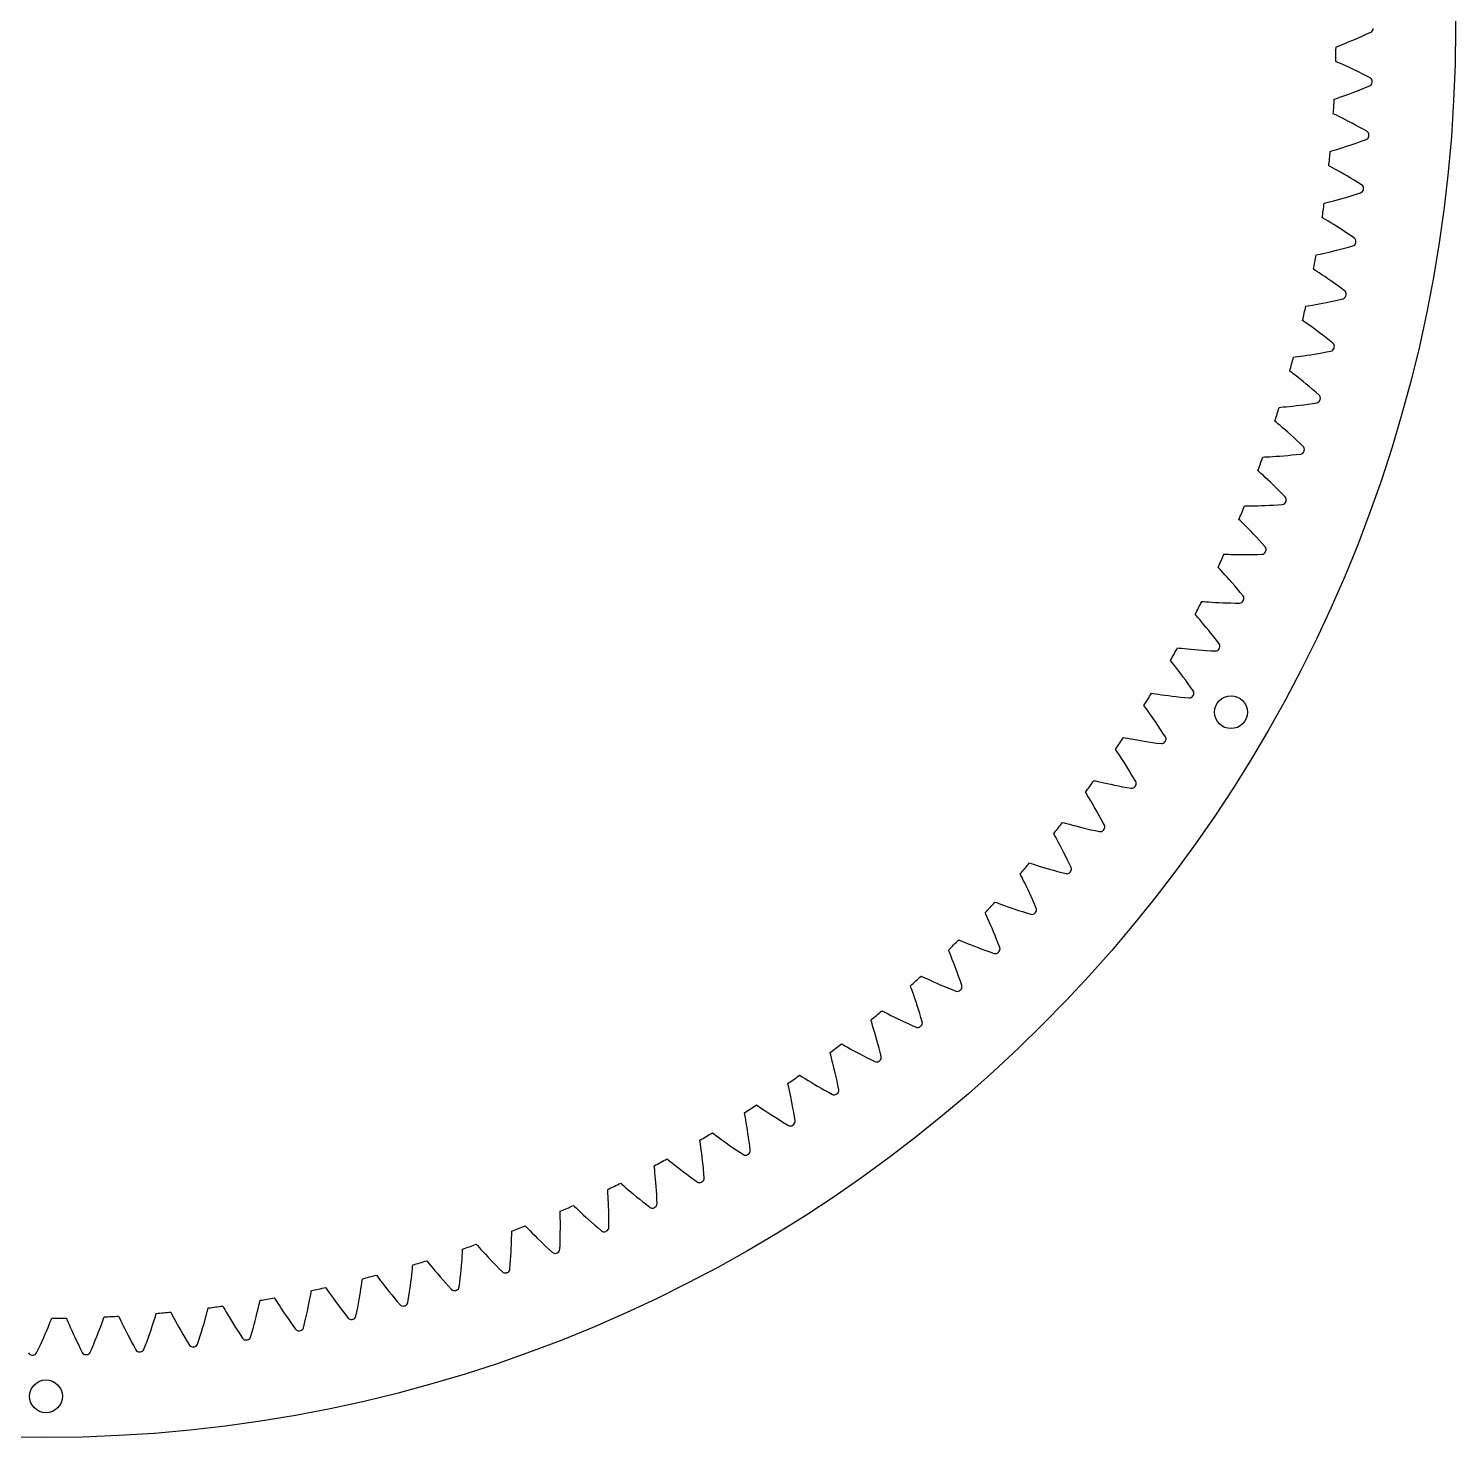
# Model space of a CAD drawing. Header units: millimetres. Extents: x -86 to 86, y -86 to 86.
# Drawn here: x -1.1 to 85.7, y -85.7 to 0 of the extents above; entities that cross this region are included whole.
import ezdxf

# ---------------------------------------------------------------- set-up
doc = ezdxf.new("R2010")
doc.units = ezdxf.units.MM

msp = doc.modelspace()

# ---------------------------------------------------------------- linework, layer by layer
at = {"layer": 'holes'}
for centre in [(72.021518, -41.581643), (0, -83.163286)]:
    msp.add_circle(centre, 1, dxfattribs=at)
at = {"layer": 'outer'}
msp.add_circle((0, 0), 85.663286, dxfattribs=at)
at = {"layer": 'output_ring'}
for p, q in [((78.975145, -0.923694), (79.166944, -0.845065)), ((79.166944, -0.845065), (79.370599, -0.759932)), ((79.370599, -0.759932), (79.58465, -0.668642)), ((79.58465, -0.668642), (79.808, -0.571423)), ((79.808, -0.571423), (80.039786, -0.468425)), ((80.039786, -0.468425), (80.27931, -0.35975)), ((80.27931, -0.35975), (80.525987, -0.245833)), ((78.404875, -1.148493), (78.498968, -1.112337)), ((78.498968, -1.112337), (78.636537, -1.058807)), ((78.636537, -1.058807), (78.797268, -0.995264)), ((78.797268, -0.995264), (78.975145, -0.923694)), ((78.47956, -2.069793), (78.387008, -2.029853)), ((78.614846, -2.128854), (78.47956, -2.069793)), ((78.77287, -2.198859), (78.614846, -2.128854)), ((78.9477, -2.277578), (78.77287, -2.198859)), ((79.136155, -2.363915), (78.9477, -2.277578)), ((79.336193, -2.457232), (79.136155, -2.363915)), ((79.546369, -2.557121), (79.336193, -2.457232)), ((79.765595, -2.663312), (79.546369, -2.557121)), ((79.993017, -2.775619), (79.765595, -2.663312)), ((80.22794, -2.893911), (79.993017, -2.775619)), ((80.469798, -3.017731), (80.22794, -2.893911)), ((78.293922, -4.324952), (78.389403, -4.29264)), ((78.389403, -4.29264), (78.529029, -4.244728)), ((78.529029, -4.244728), (78.692203, -4.187751)), ((78.692203, -4.187751), (78.872834, -4.123449)), ((78.872834, -4.123449), (79.067662, -4.052657)), ((79.067662, -4.052657), (79.2746, -3.975847)), ((79.2746, -3.975847), (79.492175, -3.893307)), ((79.492175, -3.893307), (79.719281, -3.805219)), ((79.719281, -3.805219), (79.955051, -3.711698)), ((79.955051, -3.711698), (80.198782, -3.61282)), ((80.198782, -3.61282), (80.449873, -3.508993)), ((78.331209, -5.248522), (78.240353, -5.204865)), ((78.463991, -5.313017), (78.331209, -5.248522)), ((78.619048, -5.389368), (78.463991, -5.313017)), ((78.790545, -5.475108), (78.619048, -5.389368)), ((78.975346, -5.569012), (78.790545, -5.475108)), ((79.171438, -5.670358), (78.975346, -5.569012)), ((79.377393, -5.778683), (79.171438, -5.670358)), ((79.592136, -5.893671), (79.377393, -5.778683)), ((79.814819, -6.015102), (79.592136, -5.893671)), ((80.044755, -6.142817), (79.814819, -6.015102)), ((79.738949, -6.948874), (79.986487, -6.859954)), ((79.986487, -6.859954), (80.24158, -6.766388)), ((80.281397, -6.276337), (80.044755, -6.142817)), ((78.054332, -7.494306), (78.151045, -7.465889)), ((78.151045, -7.465889), (78.292497, -7.423676)), ((78.292497, -7.423676), (78.457846, -7.373358)), ((78.457846, -7.373358), (78.640935, -7.316429)), ((78.640935, -7.316429), (78.838472, -7.253591)), ((78.838472, -7.253591), (79.048352, -7.18523)), ((79.048352, -7.18523), (79.269093, -7.111575)), ((79.269093, -7.111575), (79.499583, -7.032763)), ((79.499583, -7.032763), (79.738949, -6.948874)), ((78.054161, -8.418628), (77.965148, -8.371325)), ((78.18422, -8.488451), (78.054161, -8.418628)), ((78.336055, -8.571023), (78.18422, -8.488451)), ((78.503936, -8.663643), (78.336055, -8.571023)), ((78.684781, -8.764958), (78.503936, -8.663643)), ((78.876604, -8.874168), (78.684781, -8.764958)), ((79.078, -8.99075), (78.876604, -8.874168)), ((79.287906, -9.114347), (79.078, -8.99075)), ((79.505486, -9.244702), (79.287906, -9.114347)), ((79.730057, -9.381631), (79.505486, -9.244702)), ((79.961094, -9.524631), (79.730057, -9.381631)), ((78.47975, -10.442607), (78.692229, -10.382808)), ((78.692229, -10.382808), (78.915773, -10.318159)), ((78.915773, -10.318159), (79.149267, -10.248752)), ((79.149267, -10.248752), (79.391836, -10.174633)), ((79.391836, -10.174633), (79.642774, -10.095817)), ((79.642774, -10.095817), (79.901449, -10.012666)), ((77.686499, -10.651346), (77.784284, -10.626872)), ((77.784284, -10.626872), (77.927331, -10.590426)), ((77.927331, -10.590426), (78.094583, -10.54685)), ((78.094583, -10.54685), (78.279829, -10.497388)), ((78.279829, -10.497388), (78.47975, -10.442607)), ((77.64887, -11.574902), (77.561847, -11.52403)), ((77.775993, -11.649939), (77.64887, -11.574902)), ((77.924357, -11.738596), (77.775993, -11.649939)), ((78.088346, -11.837943), (77.924357, -11.738596)), ((78.264936, -11.946504), (78.088346, -11.837943)), ((78.452176, -12.063398), (78.264936, -11.946504)), ((78.648682, -12.188046), (78.452176, -12.063398)), ((78.853407, -12.320048), (78.648682, -12.188046)), ((79.065526, -12.459114), (78.853407, -12.320048)), ((79.284363, -12.605031), (79.065526, -12.459114)), ((79.509415, -12.757276), (79.284363, -12.605031)), ((77.191028, -13.790887), (77.289725, -13.770395)), ((77.289725, -13.770395), (77.434131, -13.739776)), ((77.434131, -13.739776), (77.603012, -13.703014)), ((77.603012, -13.703014), (77.790109, -13.6611)), ((77.790109, -13.6611), (77.992086, -13.614465)), ((77.992086, -13.614465), (78.206814, -13.563326)), ((78.206814, -13.563326), (78.432795, -13.50779)), ((78.432795, -13.50779), (78.66891, -13.447902)), ((78.66891, -13.447902), (78.914283, -13.383674)), ((78.914283, -13.383674), (79.168209, -13.315093)), ((79.168209, -13.315093), (79.430041, -13.242493)), ((77.116002, -14.712159), (77.031112, -14.657802)), ((77.239979, -14.792285), (77.116002, -14.712159)), ((77.384629, -14.886883), (77.239979, -14.792285)), ((77.544457, -14.992793), (77.384629, -14.886883)), ((77.716503, -15.108422), (77.544457, -14.992793)), ((77.898852, -15.232808), (77.716503, -15.108422)), ((78.090145, -15.365317), (77.898852, -15.232808)), ((78.289352, -15.505507), (78.090145, -15.365317)), ((78.495661, -15.653055), (78.289352, -15.505507)), ((78.708405, -15.807721), (78.495661, -15.653055)), ((78.563571, -16.512492), (78.82813, -16.450563)), ((78.927102, -15.968961), (78.708405, -15.807721)), ((76.568732, -16.907768), (76.668178, -16.891294)), ((76.668178, -16.891294), (76.813707, -16.866552)), ((76.813707, -16.866552), (76.983938, -16.836664)), ((76.983938, -16.836664), (77.172581, -16.802366)), ((77.172581, -16.802366), (77.376282, -16.763955)), ((77.376282, -16.763955), (77.592905, -16.721561)), ((77.592905, -16.721561), (77.820951, -16.675228)), ((77.820951, -16.675228), (78.059299, -16.624958)), ((78.059299, -16.624958), (78.307074, -16.570727)), ((78.307074, -16.570727), (78.563571, -16.512492)), ((76.456432, -17.825243), (76.373815, -17.767491)), ((76.577061, -17.910328), (76.456432, -17.825243)), ((76.717758, -18.01071), (76.577061, -17.910328)), ((76.873163, -18.123011), (76.717758, -18.01071)), ((77.040381, -18.245517), (76.873163, -18.123011)), ((77.21754, -18.37719), (77.040381, -18.245517)), ((77.403305, -18.517343), (77.21754, -18.37719)), ((77.596668, -18.66549), (77.403305, -18.517343)), ((77.796827, -18.821278), (77.596668, -18.66549)), ((78.003129, -18.984438), (77.796827, -18.821278)), ((78.215112, -19.154409), (78.003129, -18.984438)), ((76.067077, -19.965616), (76.238381, -19.942652)), ((76.238381, -19.942652), (76.428258, -19.916027)), ((76.428258, -19.916027), (76.633348, -19.885902)), ((76.633348, -19.885902), (76.851512, -19.852321)), ((76.851512, -19.852321), (77.081248, -19.815268)), ((77.081248, -19.815268), (77.321438, -19.774699)), ((77.321438, -19.774699), (77.571207, -19.730553)), ((77.571207, -19.730553), (77.829852, -19.682761)), ((77.829852, -19.682761), (78.096704, -19.631604)), ((75.820634, -19.996871), (75.920666, -19.98444)), ((75.920666, -19.98444), (76.067077, -19.965616)), ((75.671245, -20.909041), (75.591036, -20.847988)), ((75.788326, -20.998945), (75.671245, -20.909041)), ((75.92484, -21.104946), (75.788326, -20.998945)), ((76.075566, -21.223452), (75.92484, -21.104946)), ((76.237682, -21.352634), (76.075566, -21.223452)), ((76.409359, -21.491379), (76.237682, -21.352634)), ((76.589293, -21.638945), (76.409359, -21.491379)), ((76.776493, -21.794806), (76.589293, -21.638945)), ((76.970174, -21.958577), (76.776493, -21.794806)), ((77.169694, -22.129964), (76.970174, -21.958577)), ((77.374615, -22.308386), (77.169694, -22.129964)), ((74.947963, -23.053119), (75.048416, -23.044752)), ((75.048416, -23.044752), (75.19547, -23.031876)), ((75.19547, -23.031876), (75.367563, -23.015873)), ((75.367563, -23.015873), (75.558364, -22.996965)), ((75.558364, -22.996965), (75.764506, -22.975177)), ((75.764506, -22.975177), (75.983852, -22.950464)), ((75.983852, -22.950464), (76.214901, -22.922752)), ((76.214901, -22.922752), (76.456537, -22.89195)), ((76.456537, -22.89195), (76.70789, -22.857963)), ((76.70789, -22.857963), (76.96826, -22.820692)), ((76.96826, -22.820692), (77.236966, -22.780391)), ((74.76173, -23.958485), (74.684062, -23.894232)), ((74.875072, -24.05306), (74.76173, -23.958485)), ((75.007177, -24.164506), (74.875072, -24.05306)), ((75.152978, -24.289024), (75.007177, -24.164506)), ((75.309725, -24.424669), (75.152978, -24.289024)), ((75.475638, -24.570257), (75.309725, -24.424669)), ((75.649444, -24.724994), (75.475638, -24.570257)), ((75.830174, -24.888314), (75.649444, -24.724994)), ((76.017059, -25.059799), (75.830174, -24.888314)), ((76.20947, -25.239131), (76.017059, -25.059799)), ((74.771184, -26.026703), (74.99135, -26.0109)), ((74.99135, -26.0109), (75.223333, -25.992574)), ((75.223333, -25.992574), (75.466018, -25.97159)), ((75.466018, -25.97159), (75.718542, -25.947816)), ((75.718542, -25.947816), (75.980209, -25.921128)), ((75.980209, -25.921128), (76.250327, -25.89175)), ((76.406991, -25.425711), (76.20947, -25.239131)), ((73.952152, -26.07149), (74.052862, -26.067201)), ((74.052862, -26.067201), (74.200317, -26.060296)), ((74.200317, -26.060296), (74.372917, -26.05128)), ((74.372917, -26.05128), (74.564327, -26.040119)), ((74.564327, -26.040119), (74.771184, -26.026703)), ((73.729382, -26.968566), (73.654381, -26.901218)), ((73.838798, -27.067656), (73.729382, -26.968566)), ((73.966279, -27.184364), (73.838798, -27.067656)), ((74.106913, -27.314688), (73.966279, -27.184364)), ((74.258035, -27.456574), (74.106913, -27.314688)), ((74.417911, -27.608767), (74.258035, -27.456574)), ((74.585303, -27.77042), (74.417911, -27.608767)), ((74.759266, -27.94093), (74.585303, -27.77042)), ((74.939048, -28.119848), (74.759266, -27.94093)), ((75.124033, -28.30683), (74.939048, -28.119848)), ((75.313831, -28.501262), (75.124033, -28.30683)), ((72.834838, -29.047026), (72.935639, -29.046822)), ((72.935639, -29.046822), (73.083253, -29.045898)), ((73.083253, -29.045898), (73.256077, -29.043884)), ((73.256077, -29.043884), (73.447782, -29.04049)), ((73.447782, -29.04049), (73.655012, -29.035468)), ((73.655012, -29.035468), (73.875638, -29.0286)), ((73.875638, -29.0286), (74.108173, -29.01969)), ((74.108173, -29.01969), (74.35151, -29.008558)), ((74.35151, -29.008558), (74.604789, -28.995038)), ((74.604789, -28.995038), (74.867323, -28.978975)), ((74.867323, -28.978975), (75.138409, -28.960569)), ((72.575897, -29.934337), (72.503687, -29.864005)), ((72.681207, -30.03778), (72.575897, -29.934337)), ((72.803853, -30.159559), (72.681207, -30.03778)), ((72.939091, -30.295475), (72.803853, -30.159559)), ((73.084338, -30.443369), (72.939091, -30.295475)), ((73.237916, -30.601915), (73.084338, -30.443369)), ((73.398619, -30.770219), (73.237916, -30.601915)), ((73.565529, -30.947639), (73.398619, -30.770219)), ((73.737913, -31.133696), (73.565529, -30.947639)), ((73.915168, -31.328021), (73.737913, -31.133696)), ((71.597857, -31.974838), (71.698583, -31.978719)), ((71.698583, -31.978719), (71.846114, -31.983778)), ((71.846114, -31.983778), (72.018877, -31.98877)), ((72.018877, -31.98877), (72.210562, -31.993147)), ((72.210562, -31.993147), (72.417825, -31.996527)), ((72.417825, -31.996527), (72.638549, -31.998606)), ((72.638549, -31.998606), (72.871253, -31.999127)), ((72.871253, -31.999127), (73.114841, -31.997866)), ((73.114841, -31.997866), (73.368461, -31.994621)), ((73.368461, -31.994621), (73.63143, -31.989211)), ((73.63143, -31.989211), (73.90304, -31.981805)), ((74.096931, -31.529984), (73.915168, -31.328021)), ((71.30317, -32.850926), (71.233869, -32.777725)), ((71.404201, -32.958552), (71.30317, -32.850926)), ((71.521811, -33.085201), (71.404201, -32.958552)), ((71.65143, -33.226486), (71.521811, -33.085201)), ((71.790564, -33.380145), (71.65143, -33.226486)), ((71.937591, -33.544784), (71.790564, -33.380145)), ((72.091342, -33.719463), (71.937591, -33.544784)), ((72.250924, -33.903501), (72.091342, -33.719463)), ((72.415626, -34.096391), (72.250924, -33.903501)), ((72.584861, -34.29774), (72.415626, -34.096391)), ((72.75829, -34.506904), (72.584861, -34.29774)), ((70.243241, -34.850115), (70.343727, -34.858075)), ((70.343727, -34.858075), (70.490931, -34.869109)), ((70.490931, -34.869109), (70.66335, -34.881098)), ((70.66335, -34.881098), (70.8547, -34.89324)), ((70.8547, -34.89324), (71.061656, -34.905016)), ((71.061656, -34.905016), (71.282114, -34.916039)), ((71.282114, -34.916039), (71.514606, -34.92599)), ((71.514606, -34.92599), (71.758046, -34.934601)), ((71.758046, -34.934601), (72.011588, -34.941637)), ((72.011588, -34.941637), (72.27456, -34.946888)), ((72.27456, -34.946888), (72.546247, -34.950495)), ((69.913291, -35.713541), (69.847014, -35.637592)), ((70.009878, -35.825173), (69.913291, -35.713541)), ((70.122259, -35.956484), (70.009878, -35.825173)), ((70.246046, -36.102906), (70.122259, -35.956484)), ((70.378839, -36.262077), (70.246046, -36.102906)), ((70.519072, -36.43254), (70.378839, -36.262077)), ((70.665618, -36.613305), (70.519072, -36.43254)), ((70.817611, -36.80366), (70.665618, -36.613305)), ((70.974361, -37.003066), (70.817611, -36.80366)), ((71.135297, -37.211108), (70.974361, -37.003066)), ((71.300107, -37.427128), (71.135297, -37.211108)), ((68.773215, -37.668134), (68.873296, -37.680159)), ((68.873296, -37.680159), (69.019932, -37.697149)), ((69.019932, -37.697149), (69.191724, -37.716116)), ((69.191724, -37.716116), (69.382425, -37.736002)), ((69.382425, -37.736002), (69.588733, -37.756157)), ((69.588733, -37.756157), (69.808563, -37.776104)), ((69.808563, -37.776104), (70.040461, -37.795469)), ((70.040461, -37.795469), (70.283351, -37.813938)), ((70.283351, -37.813938), (70.536401, -37.831243)), ((70.536401, -37.831243), (70.798944, -37.847148)), ((70.798944, -37.847148), (71.070261, -37.861762)), ((68.408546, -38.517479), (68.345401, -38.438907)), ((68.500529, -38.632934), (68.408546, -38.517479)), ((68.607497, -38.768691), (68.500529, -38.632934)), ((68.725247, -38.920009), (68.607497, -38.768691)), ((68.851481, -39.084431), (68.725247, -38.920009)), ((68.984691, -39.260437), (68.851481, -39.084431)), ((69.123791, -39.446993), (68.984691, -39.260437)), ((69.267945, -39.64335), (69.123791, -39.446993)), ((69.416485, -39.848945), (69.267945, -39.64335)), ((69.568858, -40.063338), (69.416485, -39.848945)), ((67.190195, -40.424264), (67.289707, -40.440335)), ((67.289707, -40.440335), (67.435533, -40.463254)), ((67.435533, -40.463254), (67.606415, -40.489167)), ((67.606415, -40.489167), (67.796154, -40.516765)), ((67.796154, -40.516765), (68.001476, -40.545264)), ((68.001476, -40.545264), (68.220317, -40.574103)), ((68.220317, -40.574103), (68.45124, -40.60285)), ((68.45124, -40.60285), (68.693182, -40.631148)), ((68.693182, -40.631148), (68.945322, -40.658694)), ((68.945322, -40.658694), (69.207005, -40.685224)), ((69.207005, -40.685224), (69.477507, -40.710822)), ((69.724778, -40.28586), (69.568858, -40.063338)), ((66.791405, -41.258133), (66.731496, -41.177066)), ((66.878634, -41.37722), (66.791405, -41.258133)), ((66.980012, -41.517201), (66.878634, -41.37722)), ((67.091534, -41.673167), (66.980012, -41.517201)), ((67.211001, -41.842569), (67.091534, -41.673167)), ((67.336969, -42.023829), (67.211001, -41.842569)), ((67.468393, -42.215869), (67.336969, -42.023829)), ((67.604472, -42.417907), (67.468393, -42.215869)), ((67.744558, -42.629353), (67.604472, -42.417907)), ((65.496781, -43.113977), (65.59556, -43.134068)), ((65.59556, -43.134068), (65.740338, -43.162877)), ((65.740338, -43.162877), (65.91003, -43.195694)), ((65.91003, -43.195694), (66.098494, -43.230959)), ((66.098494, -43.230959), (66.302493, -43.267755)), ((66.302493, -43.267755), (66.519985, -43.30544)), ((66.519985, -43.30544), (66.749553, -43.343521)), ((66.749553, -43.343521), (66.99015, -43.3816)), ((67.888117, -42.849744), (67.744558, -42.629353)), ((68.034891, -43.078402), (67.888117, -42.849744)), ((65.064526, -43.931), (65.007952, -43.847572)), ((65.146858, -44.053524), (65.064526, -43.931)), ((65.24248, -44.197499), (65.146858, -44.053524)), ((65.347589, -44.357856), (65.24248, -44.197499)), ((66.99015, -43.3816), (67.240967, -43.419342)), ((67.240967, -43.419342), (67.501359, -43.456455)), ((67.501359, -43.456455), (67.770602, -43.492995)), ((65.460093, -44.53196), (65.347589, -44.357856)), ((65.578611, -44.718176), (65.460093, -44.53196)), ((65.702146, -44.915384), (65.578611, -44.718176)), ((65.829924, -45.122771), (65.702146, -44.915384)), ((63.695757, -45.732854), (63.79364, -45.756931)), ((63.79364, -45.756931), (63.937132, -45.791584)), ((63.937132, -45.791584), (64.105354, -45.831251)), ((64.105354, -45.831251), (64.292235, -45.874125)), ((64.292235, -45.874125), (64.494575, -45.919158)), ((64.494575, -45.919158), (64.710361, -45.965625)), ((65.961327, -45.33972), (65.829924, -45.122771)), ((66.095836, -45.565749), (65.961327, -45.33972)), ((66.233223, -45.800166), (66.095836, -45.565749)), ((63.230747, -46.531688), (63.1776, -46.446036)), ((63.308045, -46.657448), (63.230747, -46.531688)), ((63.397754, -46.80518), (63.308045, -46.657448)), ((63.496278, -46.969664), (63.397754, -46.80518)), ((64.710361, -45.965625), (64.938197, -46.012978)), ((64.938197, -46.012978), (65.177053, -46.060777)), ((65.177053, -46.060777), (65.426134, -46.108652)), ((65.426134, -46.108652), (65.684809, -46.156288)), ((65.684809, -46.156288), (65.95235, -46.203708)), ((63.601634, -47.148185), (63.496278, -46.969664)), ((63.712509, -47.339051), (63.601634, -47.148185)), ((63.82795, -47.541104), (63.712509, -47.339051)), ((63.947219, -47.753498), (63.82795, -47.541104)), ((61.790081, -48.276592), (61.886908, -48.304616)), ((61.886908, -48.304616), (62.028877, -48.345056)), ((62.028877, -48.345056), (62.195354, -48.391507)), ((62.195354, -48.391507), (62.380343, -48.441919)), ((62.380343, -48.441919), (62.580692, -48.495115)), ((62.580692, -48.495115), (62.794418, -48.550289)), ((62.794418, -48.550289), (63.020148, -48.606837)), ((64.069721, -47.975595), (63.947219, -47.753498)), ((64.19496, -48.206888), (64.069721, -47.975595)), ((64.322735, -48.446681), (64.19496, -48.206888)), ((61.293079, -49.055925), (61.243447, -48.968189)), ((61.365218, -49.184715), (61.293079, -49.055925)), ((61.448866, -49.33596), (61.365218, -49.184715)), ((61.540643, -49.504302), (61.448866, -49.33596)), ((63.020148, -48.606837), (63.256871, -48.664276)), ((63.256871, -48.664276), (63.503807, -48.722206)), ((63.503807, -48.722206), (63.760339, -48.780285)), ((63.760339, -48.780285), (64.025738, -48.838509)), ((61.638678, -49.686946), (61.540643, -49.504302)), ((61.741726, -49.882149), (61.638678, -49.686946)), ((61.848884, -50.088713), (61.741726, -49.882149)), ((61.959448, -50.305767), (61.848884, -50.088713)), ((59.782883, -50.741011), (59.878495, -50.772937)), ((59.878495, -50.772937), (60.018709, -50.819097)), ((60.018709, -50.819097), (60.183167, -50.872256)), ((60.183167, -50.872256), (60.365961, -50.930124)), ((60.365961, -50.930124), (60.563989, -50.991395)), ((60.563989, -50.991395), (60.775304, -51.055185)), ((60.775304, -51.055185), (60.998557, -51.120834)), ((60.998557, -51.120834), (61.232757, -51.187819)), ((62.072849, -50.532645), (61.959448, -50.305767)), ((62.188612, -50.768824), (62.072849, -50.532645)), ((62.306564, -51.013598), (62.188612, -50.768824)), ((59.254707, -51.499563), (59.208672, -51.409888)), ((59.321567, -51.63117), (59.254707, -51.499563)), ((59.399017, -51.785681), (59.321567, -51.63117)), ((59.483897, -51.957605), (59.399017, -51.785681)), ((59.574449, -52.144072), (59.483897, -51.957605)), ((61.232757, -51.187819), (61.477143, -51.255709)), ((61.477143, -51.255709), (61.73111, -51.324137)), ((61.73111, -51.324137), (61.993932, -51.393068)), ((59.669503, -52.34329), (59.574449, -52.144072)), ((59.768201, -52.554027), (59.669503, -52.34329)), ((59.869878, -52.775383), (59.768201, -52.554027)), ((59.973992, -53.006671), (59.869878, -52.775383)), ((57.11898, -53.858588), (57.076616, -53.767121)), ((57.677463, -53.122064), (57.771703, -53.157838)), ((57.771703, -53.157838), (57.909931, -53.209642)), ((57.909931, -53.209642), (58.072099, -53.269422)), ((58.072099, -53.269422), (58.252398, -53.33465)), ((58.252398, -53.33465), (58.44778, -53.403896)), ((58.44778, -53.403896), (58.656336, -53.476198)), ((58.656336, -53.476198), (58.876745, -53.550841)), ((58.876745, -53.550841), (59.108039, -53.627261)), ((59.108039, -53.627261), (59.349473, -53.704999)), ((59.349473, -53.704999), (59.600458, -53.783663)), ((60.080088, -53.247347), (59.973992, -53.006671)), ((60.188023, -53.4967), (60.080088, -53.247347)), ((57.180452, -53.992796), (57.11898, -53.858588)), ((57.251576, -54.150319), (57.180452, -53.992796)), ((57.329419, -54.325541), (57.251576, -54.150319)), ((57.41234, -54.515524), (57.329419, -54.325541)), ((57.499242, -54.718431), (57.41234, -54.515524)), ((59.600458, -53.783663), (59.860271, -53.863189)), ((55.477279, -55.415836), (55.569991, -55.4554)), ((55.569991, -55.4554), (55.706006, -55.512764)), ((57.58932, -54.932995), (57.499242, -54.718431)), ((57.681942, -55.15829), (57.58932, -54.932995)), ((57.776597, -55.393607), (57.681942, -55.15829)), ((57.872853, -55.638385), (57.776597, -55.393607)), ((54.889406, -56.129122), (54.850784, -56.036014)), ((54.945389, -56.265712), (54.889406, -56.129122)), ((55.010071, -56.425988), (54.945389, -56.265712)), ((55.706006, -55.512764), (55.865618, -55.579067)), ((55.865618, -55.579067), (56.043126, -55.651548)), ((56.043126, -55.651548), (56.235542, -55.728655)), ((56.235542, -55.728655), (56.440996, -55.809349)), ((56.440996, -55.809349), (56.658199, -55.892863)), ((56.658199, -55.892863), (56.886206, -55.978594)), ((56.886206, -55.978594), (57.124291, -56.066052)), ((57.124291, -56.066052), (57.371882, -56.154823)), ((57.371882, -56.154823), (57.628259, -56.244812)), ((57.970594, -55.891907), (57.872853, -55.638385)), ((55.080749, -56.604221), (55.010071, -56.425988)), ((55.155903, -56.797408), (55.080749, -56.604221)), ((55.234511, -57.00367), (55.155903, -56.797408)), ((55.315819, -57.221708), (55.234511, -57.00367)), ((55.399235, -57.450572), (55.315819, -57.221708)), ((53.185945, -57.618561), (53.276978, -57.66185)), ((53.276978, -57.66185), (53.410557, -57.724678)), ((53.410557, -57.724678), (53.567351, -57.797395)), ((53.567351, -57.797395), (53.741775, -57.87701)), ((53.741775, -57.87701), (53.930908, -57.961852)), ((53.930908, -57.961852), (54.132924, -58.050806)), ((54.132924, -58.050806), (54.346564, -58.143053)), ((55.484276, -57.689531), (55.399235, -57.450572)), ((55.570533, -57.938009), (55.484276, -57.689531)), ((55.65792, -58.195284), (55.570533, -57.938009)), ((52.56965, -58.307437), (52.534833, -58.21284)), ((52.620051, -58.446184), (52.56965, -58.307437)), ((52.678185, -58.608949), (52.620051, -58.446184)), ((52.741582, -58.7899), (52.678185, -58.608949)), ((52.808845, -58.985974), (52.741582, -58.7899)), ((54.346564, -58.143053), (54.570909, -58.237954)), ((54.570909, -58.237954), (54.805254, -58.334989)), ((54.805254, -58.334989), (55.049045, -58.433721)), ((55.049045, -58.433721), (55.301563, -58.534026)), ((50.807228, -59.726619), (50.896432, -59.773561)), ((50.896432, -59.773561), (51.027354, -59.841751)), ((52.879029, -59.195252), (52.808845, -58.985974)), ((52.951434, -59.416406), (52.879029, -59.195252)), ((53.025507, -59.648462), (52.951434, -59.416406)), ((53.100794, -59.890671), (53.025507, -59.648462)), ((50.163521, -60.389953), (50.132566, -60.294023)), ((50.208258, -60.530628), (50.163521, -60.389953)), ((50.259748, -60.695616), (50.208258, -60.530628)), ((50.31576, -60.878987), (50.259748, -60.695616)), ((51.027354, -59.841751), (51.181073, -59.920763)), ((51.181073, -59.920763), (51.352127, -60.007381)), ((51.352127, -60.007381), (51.537667, -60.099818)), ((51.537667, -60.099818), (51.735911, -60.196885)), ((51.735911, -60.196885), (51.945638, -60.297715)), ((51.945638, -60.297715), (52.165952, -60.401629)), ((52.165952, -60.401629), (52.396173, -60.508082)), ((52.396173, -60.508082), (52.635762, -60.616612)), ((52.635762, -60.616612), (52.884008, -60.727068)), ((53.17691, -60.142441), (53.100794, -59.890671)), ((53.253799, -60.403046), (53.17691, -60.142441)), ((50.375021, -61.077626), (50.31576, -60.878987)), ((50.436667, -61.289576), (50.375021, -61.077626)), ((50.50005, -61.513483), (50.436667, -61.289576)), ((50.564658, -61.74835), (50.50005, -61.513483)), ((47.674974, -62.373249), (47.647932, -62.276143)), ((47.713973, -62.515621), (47.674974, -62.373249)), ((48.345034, -61.736546), (48.432262, -61.787064)), ((48.432262, -61.787064), (48.560314, -61.860504)), ((48.560314, -61.860504), (48.710704, -61.945681)), ((48.710704, -61.945681), (48.878108, -62.03916)), ((48.878108, -62.03916), (49.059749, -62.13904)), ((49.059749, -62.13904), (49.253897, -62.244062)), ((49.253897, -62.244062), (49.459365, -62.353307)), ((49.459365, -62.353307), (49.675287, -62.466065)), ((50.630068, -61.993412), (50.564658, -61.74835)), ((50.695919, -62.248059), (50.630068, -61.993412)), ((50.762183, -62.511566), (50.695919, -62.248059)), ((47.758735, -62.68256), (47.713973, -62.515621)), ((47.80727, -62.86805), (47.758735, -62.68256)), ((47.858432, -63.068928), (47.80727, -62.86805)), ((47.911438, -63.283202), (47.858432, -63.068928)), ((47.965695, -63.509494), (47.911438, -63.283202)), ((49.675287, -62.466065), (49.901004, -62.581759)), ((49.901004, -62.581759), (50.135998, -62.69991)), ((50.135998, -62.69991), (50.379564, -62.820336)), ((45.108097, -64.254065), (45.085013, -64.155943)), ((45.803409, -63.64504), (45.888519, -63.699052)), ((45.888519, -63.699052), (46.013489, -63.777621)), ((46.013489, -63.777621), (46.160303, -63.868822)), ((46.160303, -63.868822), (46.323782, -63.969008)), ((46.323782, -63.969008), (46.501226, -64.076167)), ((46.501226, -64.076167), (46.690958, -64.188971)), ((48.020732, -63.746786), (47.965695, -63.509494)), ((48.076156, -63.994297), (48.020732, -63.746786)), ((48.131633, -64.251404), (48.076156, -63.994297)), ((45.141294, -64.397901), (45.108097, -64.254065)), ((45.179254, -64.566516), (45.141294, -64.397901)), ((45.220232, -64.753821), (45.179254, -64.566516)), ((45.263212, -64.956607), (45.220232, -64.753821)), ((45.30749, -65.172854), (45.263212, -64.956607)), ((46.690958, -64.188971), (46.89183, -64.306453)), ((46.89183, -64.306453), (47.103005, -64.427869)), ((47.103005, -64.427869), (47.323849, -64.552616)), ((47.323849, -64.552616), (47.553861, -64.680192)), ((47.553861, -64.680192), (47.792347, -64.81039)), ((48.187164, -64.51738), (48.131633, -64.251404)), ((43.18653, -65.448965), (43.26938, -65.506382)), ((43.26938, -65.506382), (43.391064, -65.589951)), ((43.391064, -65.589951), (43.534062, -65.687027)), ((43.534062, -65.687027), (43.693346, -65.793756)), ((43.693346, -65.793756), (43.866301, -65.908018)), ((43.866301, -65.908018), (44.051306, -66.028418)), ((45.352532, -65.401158), (45.30749, -65.172854)), ((45.397907, -65.640486), (45.352532, -65.401158)), ((45.443256, -65.89004), (45.397907, -65.640486)), ((45.488268, -66.149184), (45.443256, -65.89004)), ((42.467108, -66.029312), (42.448019, -65.930335)), ((42.494449, -66.174375), (42.467108, -66.029312)), ((42.525544, -66.34439), (42.494449, -66.174375)), ((42.558897, -66.533202), (42.525544, -66.34439)), ((42.593624, -66.737564), (42.558897, -66.533202)), ((42.629103, -66.955427), (42.593624, -66.737564)), ((44.051306, -66.028418), (44.247252, -66.153944)), ((44.247252, -66.153944), (44.453334, -66.283818)), ((44.453334, -66.283818), (44.66894, -66.417412)), ((44.66894, -66.417412), (44.893594, -66.554205)), ((44.893594, -66.554205), (45.126607, -66.693961)), ((45.532975, -66.417191), (45.488268, -66.149184)), ((39.756345, -67.696073), (39.741283, -67.596404)), ((40.498695, -67.145358), (40.57915, -67.206085)), ((40.57915, -67.206085), (40.697348, -67.294517)), ((40.697348, -67.294517), (40.836294, -67.397308)), ((40.836294, -67.397308), (40.991121, -67.510404)), ((40.991121, -67.510404), (41.159305, -67.631582)), ((41.159305, -67.631582), (41.339278, -67.75938)), ((42.664855, -67.185369), (42.629103, -66.955427)), ((42.700494, -67.426339), (42.664855, -67.185369)), ((42.735692, -67.677525), (42.700494, -67.426339)), ((39.777785, -67.842125), (39.756345, -67.696073)), ((39.801964, -68.013261), (39.777785, -67.842125)), ((39.827639, -68.203269), (39.801964, -68.013261)), ((39.854055, -68.40887), (39.827639, -68.203269)), ((39.880675, -68.627992), (39.854055, -68.40887)), ((41.339278, -67.75938), (41.529976, -67.892744)), ((41.529976, -67.892744), (41.730625, -68.030863)), ((41.730625, -68.030863), (41.940641, -68.173085)), ((41.940641, -68.173085), (42.159566, -68.31887)), ((42.159566, -68.31887), (42.386724, -68.467954)), ((42.770165, -67.938281), (42.735692, -67.677525)), ((42.803974, -68.20788), (42.770165, -67.938281)), ((36.980263, -69.25161), (36.969252, -69.151412)), ((36.995766, -69.398411), (36.980263, -69.25161)), ((37.744321, -68.731431), (37.822249, -68.795369)), ((37.822249, -68.795369), (37.936766, -68.888518)), ((37.936766, -68.888518), (38.071432, -68.996856)), ((38.071432, -68.996856), (38.221549, -69.116134)), ((38.221549, -69.116134), (38.384683, -69.244027)), ((38.384683, -69.244027), (38.55933, -69.379014)), ((38.55933, -69.379014), (38.744467, -69.519997)), ((39.90708, -68.859194), (39.880675, -68.627992)), ((39.932925, -69.101411), (39.90708, -68.859194)), ((39.957914, -69.353817), (39.932925, -69.101411)), ((39.981792, -69.615755), (39.957914, -69.353817)), ((34.927933, -70.204579), (35.003206, -70.271622)), ((37.01299, -69.570386), (36.995766, -69.398411)), ((37.030943, -69.761278), (37.01299, -69.570386)), ((37.049006, -69.967781), (37.030943, -69.761278)), ((37.066724, -70.187801), (37.049006, -69.967781)), ((37.083738, -70.419884), (37.066724, -70.187801)), ((38.744467, -69.519997), (38.939353, -69.666134)), ((38.939353, -69.666134), (39.143433, -69.81675)), ((39.143433, -69.81675), (39.35627, -69.971287)), ((39.35627, -69.971287), (39.5772, -70.129454)), ((40.004647, -69.886503), (39.981792, -69.615755)), ((34.143422, -70.693367), (34.136481, -70.592805)), ((34.152963, -70.840675), (34.143422, -70.693367)), ((34.163204, -71.013206), (34.152963, -70.840675)), ((34.173406, -71.20467), (34.163204, -71.013206)), ((35.003206, -70.271622), (35.113854, -70.369335)), ((35.113854, -70.369335), (35.244019, -70.483042)), ((35.244019, -70.483042), (35.389179, -70.608305)), ((35.389179, -70.608305), (35.546996, -70.742705)), ((35.546996, -70.742705), (35.716029, -70.884658)), ((35.716029, -70.884658), (35.8953, -71.033028)), ((35.8953, -71.033028), (36.084104, -71.186943)), ((37.099745, -70.662949), (37.083738, -70.419884)), ((37.114485, -70.916161), (37.099745, -70.662949)), ((37.127728, -71.178851), (37.114485, -70.916161)), ((31.250483, -72.018974), (31.247624, -71.918213)), ((32.054158, -71.562381), (32.126653, -71.632419)), ((32.126653, -71.632419), (32.23325, -71.734536)), ((32.23325, -71.734536), (32.3587, -71.853424)), ((32.3587, -71.853424), (32.498664, -71.984468)), ((34.183086, -71.411735), (34.173406, -71.20467)), ((34.191873, -71.632293), (34.183086, -71.411735)), ((34.199467, -71.864874), (34.191873, -71.632293)), ((34.205611, -72.108388), (34.199467, -71.864874)), ((36.084104, -71.186943), (36.281912, -71.345705)), ((36.281912, -71.345705), (36.488312, -71.508741)), ((36.488312, -71.508741), (36.702651, -71.675732)), ((37.139592, -71.450303), (37.127728, -71.178851)), ((29.127719, -72.802605), (29.197316, -72.875525)), ((31.254047, -72.166548), (31.250483, -72.018974)), ((31.257288, -72.339353), (31.254047, -72.166548)), ((31.259723, -72.531073), (31.257288, -72.339353)), ((31.261002, -72.738359), (31.259723, -72.531073)), ((31.260844, -72.959092), (31.261002, -72.738359)), ((32.498664, -71.984468), (32.650905, -72.125152)), ((32.650905, -72.125152), (32.814047, -72.27384)), ((32.814047, -72.27384), (32.987158, -72.429353)), ((32.987158, -72.429353), (33.169569, -72.590792)), ((33.169569, -72.590792), (33.360781, -72.757441)), ((33.360781, -72.757441), (33.560404, -72.928707)), ((34.210077, -72.361989), (34.205611, -72.108388)), ((34.212663, -72.625), (34.210077, -72.361989)), ((34.213517, -72.89671), (34.212663, -72.625)), ((28.294679, -73.738307), (28.300016, -73.546646)), ((28.300016, -73.546646), (28.303781, -73.373851)), ((28.303781, -73.373851), (28.306201, -73.226254)), ((28.306201, -73.226254), (28.307426, -73.125461)), ((29.197316, -72.875525), (29.299686, -72.981878)), ((29.299686, -72.981878), (29.420216, -73.105752)), ((29.420216, -73.105752), (29.554754, -73.24236)), ((29.554754, -73.24236), (29.701169, -73.389098)), ((29.701169, -73.389098), (29.858151, -73.544275)), ((29.858151, -73.544275), (30.024817, -73.706676)), ((30.024817, -73.706676), (30.200537, -73.875375)), ((31.241388, -73.951827), (31.249462, -73.688927)), ((31.249462, -73.688927), (31.255277, -73.435353)), ((31.255277, -73.435353), (31.259007, -73.19179)), ((31.259007, -73.19179), (31.260844, -72.959092)), ((33.560404, -72.928707), (33.767799, -73.104246)), ((25.296247, -74.633102), (25.307012, -74.460602)), ((25.307012, -74.460602), (25.315411, -74.313224)), ((25.315411, -74.313224), (25.32072, -74.212563)), ((26.153423, -73.923216), (26.220007, -73.998896)), ((26.220007, -73.998896), (26.317984, -74.10931)), ((26.317984, -74.10931), (26.433394, -74.237967)), ((26.433394, -74.237967), (26.562286, -74.379915)), ((26.562286, -74.379915), (26.702634, -74.532466)), ((26.702634, -74.532466), (26.853198, -74.693877)), ((28.253591, -74.641664), (28.267188, -74.398453)), ((28.267188, -74.398453), (28.278454, -74.16602)), ((28.278454, -74.16602), (28.287557, -73.945475)), ((28.287557, -73.945475), (28.294679, -73.738307)), ((30.200537, -73.875375), (30.384837, -74.049635)), ((30.384837, -74.049635), (30.577356, -74.228851)), ((30.577356, -74.228851), (30.777467, -74.412651)), ((31.23123, -74.223348), (31.241388, -73.951827)), ((22.250917, -75.596936), (22.268663, -75.425014)), ((22.268663, -75.425014), (22.283028, -75.278098)), ((22.283028, -75.278098), (22.292412, -75.177734)), ((23.136157, -74.922371), (23.19962, -75.000686)), ((23.19962, -75.000686), (23.293041, -75.114981)), ((23.293041, -75.114981), (23.403143, -75.248209)), ((23.403143, -75.248209), (23.526176, -75.395264)), ((23.526176, -75.395264), (23.660226, -75.553378)), ((25.228926, -75.482879), (25.249603, -75.251094)), ((25.249603, -75.251094), (25.267636, -75.031099)), ((25.267636, -75.031099), (25.283148, -74.824389)), ((25.283148, -74.824389), (25.296247, -74.633102)), ((26.853198, -74.693877), (27.013146, -74.862899)), ((27.013146, -74.862899), (27.181885, -75.03858)), ((27.181885, -75.03858), (27.358972, -75.220167)), ((27.358972, -75.220167), (27.54407, -75.407037)), ((27.54407, -75.407037), (27.736568, -75.598796)), ((28.197629, -75.428037), (28.218782, -75.157151)), ((28.218782, -75.157151), (28.237504, -74.894794)), ((28.237504, -74.894794), (28.253591, -74.641664)), ((19.169028, -76.436564), (19.193727, -76.265503)), ((19.193727, -76.265503), (19.214034, -76.119289)), ((19.214034, -76.119289), (19.227478, -76.019389)), ((20.080878, -75.798428), (20.141115, -75.879252)), ((20.141115, -75.879252), (20.229828, -75.997238)), ((20.229828, -75.997238), (20.33444, -76.134818)), ((20.33444, -76.134818), (20.451413, -76.286738)), ((20.451413, -76.286738), (20.578945, -76.450155)), ((22.149213, -76.443286), (22.179266, -76.21253)), ((22.179266, -76.21253), (22.2062, -75.993446)), ((22.2062, -75.993446), (22.230076, -75.787535)), ((22.230076, -75.787535), (22.250917, -75.596936)), ((23.660226, -75.553378), (23.804126, -75.720758)), ((23.804126, -75.720758), (23.957093, -75.896122)), ((23.957093, -75.896122), (24.118573, -76.078498)), ((24.118573, -76.078498), (24.288156, -76.267112)), ((24.288156, -76.267112), (24.465529, -76.46133)), ((25.1177, -76.508799), (25.149814, -76.238992)), ((25.149814, -76.238992), (25.179153, -75.977609)), ((25.179153, -75.977609), (25.205484, -75.725339)), ((25.205484, -75.725339), (25.228926, -75.482879)), ((13.876416, -77.175699), (13.92991, -77.261135)), ((16.019437, -77.338893), (16.055645, -77.150608)), ((16.055645, -77.150608), (16.087256, -76.980688)), ((16.087256, -76.980688), (16.113471, -76.835417)), ((16.113471, -76.835417), (16.130953, -76.736144)), ((16.992607, -76.549949), (17.049519, -76.633147)), ((17.049519, -76.633147), (17.133377, -76.754632)), ((17.133377, -76.754632), (17.232328, -76.896339)), ((17.232328, -76.896339), (17.343048, -77.052874)), ((17.343048, -77.052874), (17.463853, -77.221325)), ((19.033109, -77.278098), (19.072489, -77.048749)), ((19.072489, -77.048749), (19.108279, -76.830937)), ((19.108279, -76.830937), (19.14048, -76.626162)), ((19.14048, -76.626162), (19.169028, -76.436564)), ((20.578945, -76.450155), (20.715943, -76.623229)), ((20.715943, -76.623229), (20.861678, -76.804649)), ((20.861678, -76.804649), (21.015635, -76.993419)), ((21.015635, -76.993419), (21.177434, -77.18875)), ((22.039524, -77.195573), (22.079431, -76.935594)), ((22.079431, -76.935594), (22.115964, -76.684598)), ((22.115964, -76.684598), (22.149213, -76.443286)), ((24.465529, -76.46133), (24.650097, -76.660732)), ((7.580796, -78.045979), (7.627195, -78.135467)), ((9.754899, -78.197455), (9.800167, -78.030653)), ((9.800167, -78.030653), (9.838061, -77.887983)), ((9.838061, -77.887983), (9.863525, -77.790451)), ((10.737427, -77.674649), (10.787414, -77.762182)), ((10.787414, -77.762182), (10.861159, -77.890059)), ((10.861159, -77.890059), (10.948308, -78.039314)), ((10.948308, -78.039314), (11.045988, -78.204302)), ((12.823395, -78.12605), (12.872073, -77.924556)), ((12.872073, -77.924556), (12.915882, -77.737893)), ((12.915882, -77.737893), (12.954353, -77.569394)), ((12.954353, -77.569394), (12.986434, -77.425305)), ((12.986434, -77.425305), (13.007925, -77.326821)), ((13.92991, -77.261135), (14.008776, -77.385918)), ((14.008776, -77.385918), (14.101903, -77.531518)), ((14.101903, -77.531518), (14.206188, -77.692412)), ((14.206188, -77.692412), (14.320067, -77.865621)), ((14.320067, -77.865621), (14.442599, -78.049221)), ((14.442599, -78.049221), (14.573163, -78.241847)), ((15.833052, -78.223768), (15.885734, -77.985942)), ((15.885734, -77.985942), (15.934376, -77.758377)), ((15.934376, -77.758377), (15.978964, -77.542194)), ((15.978964, -77.542194), (16.019437, -77.338893)), ((17.463853, -77.221325), (17.593724, -77.399809)), ((17.593724, -77.399809), (17.731987, -77.586985)), ((17.731987, -77.586985), (17.878167, -77.781839)), ((17.878167, -77.781839), (18.031918, -77.983567)), ((18.031918, -77.983567), (18.19298, -78.191512)), ((18.839165, -78.29164), (18.893023, -78.025321)), ((18.893023, -78.025321), (18.943434, -77.767173)), ((18.943434, -77.767173), (18.990108, -77.517864)), ((18.990108, -77.517864), (19.033109, -77.278098)), ((21.177434, -77.18875), (21.346791, -77.389996)), ((21.346791, -77.389996), (21.523127, -77.596715)), ((21.996502, -77.463856), (22.039524, -77.195573)), ((0.123313, -78.98045), (0.196682, -78.803308)), ((0.196682, -78.803308), (0.26185, -78.643229)), ((0.26185, -78.643229), (0.316772, -78.50621)), ((0.316772, -78.50621), (0.353879, -78.412487)), ((1.235376, -78.403554), (1.274375, -78.496505)), ((1.274375, -78.496505), (1.332062, -78.632383)), ((1.332062, -78.632383), (1.400462, -78.791108)), ((1.400462, -78.791108), (1.477405, -78.966727)), ((3.251178, -79.104671), (3.32394, -78.910571)), ((3.32394, -78.910571), (3.39007, -78.7306)), ((3.39007, -78.7306), (3.448698, -78.568012)), ((3.448698, -78.568012), (3.498021, -78.42888)), ((3.498021, -78.42888), (3.5313, -78.33373)), ((4.41171, -78.289081), (4.454444, -78.380375)), ((4.454444, -78.380375), (4.517591, -78.513804)), ((4.517591, -78.513804), (4.592366, -78.669627)), ((4.592366, -78.669627), (4.676364, -78.841984)), ((4.676364, -78.841984), (4.76839, -79.027727)), ((6.383786, -79.117108), (6.454269, -78.907931)), ((6.454269, -78.907931), (6.519106, -78.711041)), ((6.519106, -78.711041), (6.577888, -78.528539)), ((6.577888, -78.528539), (6.629879, -78.363708)), ((6.629879, -78.363708), (6.673523, -78.222691)), ((6.673523, -78.222691), (6.702919, -78.126271)), ((7.627195, -78.135467), (7.695697, -78.266227)), ((7.695697, -78.266227), (7.776726, -78.418892)), ((7.776726, -78.418892), (7.867639, -78.587703)), ((7.867639, -78.587703), (7.967117, -78.769564)), ((7.967117, -78.769564), (8.074377, -78.962485)), ((9.517897, -79.016285), (9.584808, -78.793407)), ((9.584808, -78.793407), (9.646757, -78.581545)), ((9.646757, -78.581545), (9.703561, -78.38219)), ((9.703561, -78.38219), (9.754899, -78.197455)), ((11.045988, -78.204302), (11.152754, -78.381983)), ((11.152754, -78.381983), (11.267745, -78.570398)), ((11.267745, -78.570398), (11.390395, -78.768157)), ((11.390395, -78.768157), (11.520315, -78.974209)), ((12.58327, -79.045861), (12.649981, -78.801151)), ((12.649981, -78.801151), (12.712259, -78.565655)), ((12.712259, -78.565655), (12.770082, -78.340248)), ((12.770082, -78.340248), (12.823395, -78.12605)), ((14.573163, -78.241847), (14.711326, -78.442465)), ((14.711326, -78.442465), (14.856776, -78.650258)), ((14.856776, -78.650258), (15.009278, -78.864559)), ((15.009278, -78.864559), (15.168294, -79.084878)), ((15.650874, -78.990792), (15.715481, -78.726874)), ((15.715481, -78.726874), (15.776312, -78.470981)), ((15.776312, -78.470981), (15.833052, -78.223768)), ((18.19298, -78.191512), (18.360794, -78.405206)), ((-0.237381, -79.809693), (-0.137902, -79.58734)), ((-0.137902, -79.58734), (-0.044448, -79.374225)), ((-0.044448, -79.374225), (0.042744, -79.171443)), ((0.042744, -79.171443), (0.123313, -78.98045)), ((1.477405, -78.966727), (1.561828, -79.156048)), ((1.561828, -79.156048), (1.653113, -79.357021)), ((1.653113, -79.357021), (1.750867, -79.568198)), ((1.750867, -79.568198), (1.854831, -79.788489)), ((2.901244, -79.988559), (2.997148, -79.753749)), ((2.997148, -79.753749), (3.087534, -79.527547)), ((3.087534, -79.527547), (3.172275, -79.31082)), ((3.172275, -79.31082), (3.251178, -79.104671)), ((4.76839, -79.027727), (4.867744, -79.224836)), ((4.867744, -79.224836), (4.973976, -79.431878)), ((4.973976, -79.431878), (5.086782, -79.647775)), ((5.086782, -79.647775), (5.20595, -79.871678)), ((6.140443, -79.805274), (6.226753, -79.56677)), ((6.226753, -79.56677), (6.307897, -79.337092)), ((6.307897, -79.337092), (6.383786, -79.117108)), ((8.074377, -78.962485), (8.188913, -79.165052)), ((8.188913, -79.165052), (8.310375, -79.3762)), ((8.310375, -79.3762), (8.438519, -79.595089)), ((8.438519, -79.595089), (8.573165, -79.821036)), ((9.202431, -79.998815), (9.288199, -79.740996)), ((9.288199, -79.740996), (9.369554, -79.490869)), ((9.369554, -79.490869), (9.446127, -79.249064)), ((9.446127, -79.249064), (9.517897, -79.016285)), ((11.520315, -78.974209), (11.657224, -79.187726)), ((11.657224, -79.187726), (11.800916, -79.408031)), ((11.800916, -79.408031), (11.950873, -79.634614)), ((12.43687, -79.560162), (12.512119, -79.299079)), ((12.512119, -79.299079), (12.58327, -79.045861)), ((-0.57023, -80.524344), (-0.453819, -80.278833)), ((-0.453819, -80.278833), (-0.342722, -80.040423)), ((-0.342722, -80.040423), (-0.237381, -79.809693)), ((1.854831, -79.788489), (1.964827, -80.017038)), ((1.964827, -80.017038), (2.080733, -80.253147)), ((2.080733, -80.253147), (2.202095, -80.496248)), ((2.693535, -80.481302), (2.7999, -80.231276)), ((2.7999, -80.231276), (2.901244, -79.988559)), ((5.20595, -79.871678), (5.331329, -80.102896)), ((5.331329, -80.102896), (5.462443, -80.340879)), ((5.952873, -80.30603), (6.049019, -80.051898)), ((6.049019, -80.051898), (6.140443, -79.805274)), ((8.573165, -79.821036), (8.713817, -80.05351))]:
    msp.add_line(p, q, dxfattribs=at)
for centre, radius, start, end in [((80.423281, -0.02892), 0.24, 295.337253, 359.979397), ((0, 0), 78.413286, 358.516641, 359.160778), ((80.356041, -3.288096), 0.24, 293.014672, 357.656816), ((80.358385, -3.230304), 0.24, 357.698023, 62.340167), ((0, 0), 80.663286, 357.656816, 357.698023), ((0, 0), 78.413286, 356.194061, 356.838197), ((80.156777, -6.54187), 0.24, 290.692091, 355.334235), ((80.161461, -6.48422), 0.24, 355.375442, 60.017586), ((0, 0), 80.663286, 355.334235, 355.375442), ((0, 0), 78.413286, 353.87148, 354.515617), ((79.832831, -9.727483), 0.24, 353.052862, 57.695005), ((79.825815, -9.784896), 0.24, 288.369511, 353.011655), ((0, 0), 80.663286, 353.011655, 353.052862), ((0, 0), 78.413286, 351.548899, 352.193036), ((79.373037, -12.954763), 0.24, 350.730281, 55.372425), ((0, 0), 80.663286, 350.689074, 350.730281), ((0, 0), 78.413286, 349.226319, 349.870455), ((79.363699, -13.011845), 0.24, 286.04693, 350.689074), ((78.77119, -16.217415), 0.24, 283.724349, 348.366493), ((78.782833, -16.160759), 0.24, 348.4077, 53.049844), ((0, 0), 80.663286, 348.366493, 348.4077), ((0, 0), 78.413286, 346.903738, 347.547875), ((78.049259, -19.396341), 0.24, 281.401769, 346.043913), ((78.063189, -19.340203), 0.24, 346.08512, 50.727263), ((0, 0), 80.663286, 346.043913, 346.08512), ((0, 0), 78.413286, 344.581157, 345.225294), ((77.215287, -22.487871), 0.24, 343.762539, 48.404683), ((0, 0), 78.413286, 342.258577, 342.902714), ((77.199094, -22.543398), 0.24, 279.079188, 343.721332), ((0, 0), 80.663286, 343.721332, 343.762539), ((76.222091, -25.653417), 0.24, 276.756608, 341.398751), ((76.240521, -25.598591), 0.24, 341.439958, 46.082102), ((0, 0), 80.663286, 341.398751, 341.439958), ((0, 0), 78.413286, 339.935996, 340.580133), ((75.140492, -28.667253), 0.24, 339.117378, 43.759522), ((0, 0), 78.413286, 337.613416, 338.257552), ((75.119855, -28.721287), 0.24, 274.434027, 339.076171), ((0, 0), 80.663286, 339.076171, 339.117378), ((0, 0), 78.413286, 335.290835, 335.934972), ((73.894197, -31.741968), 0.24, 272.111446, 336.75359), ((73.917007, -31.688815), 0.24, 336.794797, 41.436941), ((0, 0), 80.663286, 336.75359, 336.794797), ((72.572076, -34.658312), 0.24, 334.472216, 39.11436), ((0, 0), 78.413286, 332.968254, 333.612391), ((72.547132, -34.710497), 0.24, 269.788866, 334.431009), ((0, 0), 80.663286, 334.431009, 334.472216), ((0, 0), 78.413286, 330.645674, 331.28981), ((71.080871, -37.621997), 0.24, 267.466285, 332.108429), ((0, 0), 80.663286, 332.108429, 332.149636), ((71.10791, -37.570866), 0.24, 332.149636, 36.79178), ((0, 0), 78.413286, 328.323093, 328.96723), ((69.497825, -40.471684), 0.24, 265.143704, 329.785848), ((0, 0), 80.663286, 329.785848, 329.827055), ((69.526914, -40.421691), 0.24, 329.827055, 34.469199), ((0, 0), 78.413286, 326.000512, 326.644649), ((0, 0), 80.663286, 327.463268, 327.504474), ((67.831686, -43.206103), 0.24, 327.504474, 32.146618), ((67.800594, -43.254876), 0.24, 262.821124, 327.463268), ((0, 0), 78.413286, 323.677932, 324.322068), ((66.02501, -45.919527), 0.24, 325.181894, 29.824038), ((65.991967, -45.967), 0.24, 260.498543, 325.140687), ((0, 0), 80.663286, 325.140687, 325.181894), ((0, 0), 78.413286, 321.355351, 321.999488), ((64.109855, -48.557506), 0.24, 322.859313, 27.501457), ((64.074916, -48.603601), 0.24, 258.175962, 322.818106), ((0, 0), 80.663286, 322.818106, 322.859313), ((0, 0), 78.413286, 319.03277, 319.676907), ((62.089368, -51.115705), 0.24, 320.536732, 25.178876), ((62.052589, -51.160347), 0.24, 255.853382, 320.495526), ((0, 0), 80.663286, 320.495526, 320.536732), ((0, 0), 78.413286, 316.71019, 317.354326), ((0, 0), 80.663286, 318.172945, 318.214152), ((59.966868, -53.589921), 0.24, 318.214152, 22.856296), ((59.928311, -53.633035), 0.24, 253.530801, 318.172945), ((0, 0), 78.413286, 314.387609, 315.031746), ((57.70557, -56.017605), 0.24, 251.20822, 315.850364), ((0, 0), 80.663286, 315.850364, 315.891571), ((57.745842, -55.976089), 0.24, 315.891571, 20.533715), ((0, 0), 78.413286, 312.065028, 312.709165), ((55.388019, -58.310139), 0.24, 248.88564, 313.527784), ((0, 0), 80.663286, 313.527784, 313.568991), ((55.429941, -58.270289), 0.24, 313.568991, 18.211134), ((0, 0), 78.413286, 309.742448, 310.386584), ((52.979465, -60.506868), 0.24, 246.563059, 311.205203), ((0, 0), 80.663286, 311.205203, 311.24641), ((53.022968, -60.46875), 0.24, 311.24641, 15.888554), ((0, 0), 78.413286, 307.419867, 308.064004), ((50.483867, -62.604186), 0.24, 244.240478, 308.882622), ((0, 0), 80.663286, 308.882622, 308.923829), ((50.528879, -62.567862), 0.24, 308.923829, 13.565973), ((0, 0), 78.413286, 305.097286, 305.741423), ((47.905324, -64.598644), 0.24, 241.917898, 306.560042), ((0, 0), 80.663286, 306.560042, 306.601249), ((47.951771, -64.564174), 0.24, 306.601249, 11.243392), ((0, 0), 78.413286, 302.774706, 303.418843), ((45.248072, -66.486968), 0.24, 239.595317, 304.237461), ((0, 0), 80.663286, 304.237461, 304.278668), ((45.295878, -66.454408), 0.24, 304.278668, 8.920812), ((0, 0), 78.413286, 300.452125, 301.096262), ((42.516478, -68.266053), 0.24, 237.272737, 301.91488), ((0, 0), 80.663286, 301.91488, 301.956087), ((42.565564, -68.235458), 0.24, 301.956087, 6.598231), ((0, 0), 78.413286, 298.129545, 298.773681), ((0, 0), 78.413286, 295.806964, 296.451101), ((39.71503, -69.932977), 0.24, 234.950156, 299.5923), ((0, 0), 80.663286, 299.5923, 299.633507), ((39.765315, -69.904396), 0.24, 299.633507, 4.275651), ((0, 0), 78.413286, 293.484383, 294.12852), ((36.848329, -71.485002), 0.24, 232.627575, 297.269719), ((0, 0), 80.663286, 297.269719, 297.310926), ((36.899732, -71.458482), 0.24, 297.310926, 1.95307), ((0, 0), 78.413286, 291.161803, 291.805939), ((33.921088, -72.919577), 0.24, 230.304995, 294.947138), ((0, 0), 80.663286, 294.947138, 294.988345), ((33.973522, -72.895162), 0.24, 294.988345, 359.630489), ((0, 0), 78.413286, 288.839222, 289.483359), ((30.938113, -74.234345), 0.24, 227.982414, 292.624558), ((0, 0), 80.663286, 292.624558, 292.665765), ((30.991494, -74.212076), 0.24, 292.665765, 357.307909), ((0, 0), 78.413286, 286.516641, 287.160778), ((27.958548, -75.407059), 0.24, 290.343184, 354.985328), ((0, 0), 78.413286, 284.194061, 284.838197), ((27.904308, -75.427147), 0.24, 225.659833, 290.301977), ((0, 0), 80.663286, 290.301977, 290.343184), ((0, 0), 78.413286, 279.548899, 280.193036), ((0, 0), 78.413286, 281.87148, 282.515617), ((24.824656, -76.496022), 0.24, 223.337253, 287.979397), ((0, 0), 80.663286, 287.979397, 288.020603), ((24.879665, -76.478148), 0.24, 288.020603, 352.662747), ((0, 0), 78.413286, 274.903738, 275.547875), ((0, 0), 78.413286, 277.226319, 277.870455), ((21.704217, -77.439214), 0.24, 221.014672, 285.656816), ((0, 0), 80.663286, 285.656816, 285.698023), ((21.759905, -77.423584), 0.24, 285.698023, 350.340167), ((0, 0), 78.413286, 270.258577, 270.902714), ((0, 0), 78.413286, 272.581157, 273.225294), ((18.548118, -78.255174), 0.24, 218.692091, 283.334235), ((0, 0), 80.663286, 283.334235, 283.375442), ((18.604394, -78.241814), 0.24, 283.375442, 348.017586), ((12.149732, -79.500245), 0.24, 214.04693, 278.689074), ((0, 0), 80.663286, 278.689074, 278.730281), ((12.206905, -79.491486), 0.24, 278.730281, 343.372425), ((15.361544, -78.94256), 0.24, 216.369511, 281.011655), ((0, 0), 80.663286, 281.011655, 281.052862), ((15.418316, -78.931492), 0.24, 281.052862, 345.695005), ((-0.843928, -80.418858), 0.24, 204.756608, 269.398751), ((-0.786091, -80.419444), 0.24, 269.439958, 334.082102), ((2.415786, -80.386994), 0.24, 207.079188, 271.721332), ((0, 0), 80.663286, 271.721332, 271.762539), ((2.4736, -80.385236), 0.24, 271.762539, 336.404683), ((5.671531, -80.223055), 0.24, 209.401769, 274.043913), ((0, 0), 80.663286, 274.043913, 274.08512), ((5.729226, -80.218956), 0.24, 274.08512, 338.727263), ((8.917958, -79.92731), 0.24, 211.724349, 276.366493), ((0, 0), 80.663286, 276.366493, 276.4077), ((8.975439, -79.920876), 0.24, 276.4077, 341.049844), ((0, 0), 80.663286, 269.398751, 269.439958)]:
    msp.add_arc(centre, radius, start, end, dxfattribs=at)

doc.saveas('drawing.dxf')
